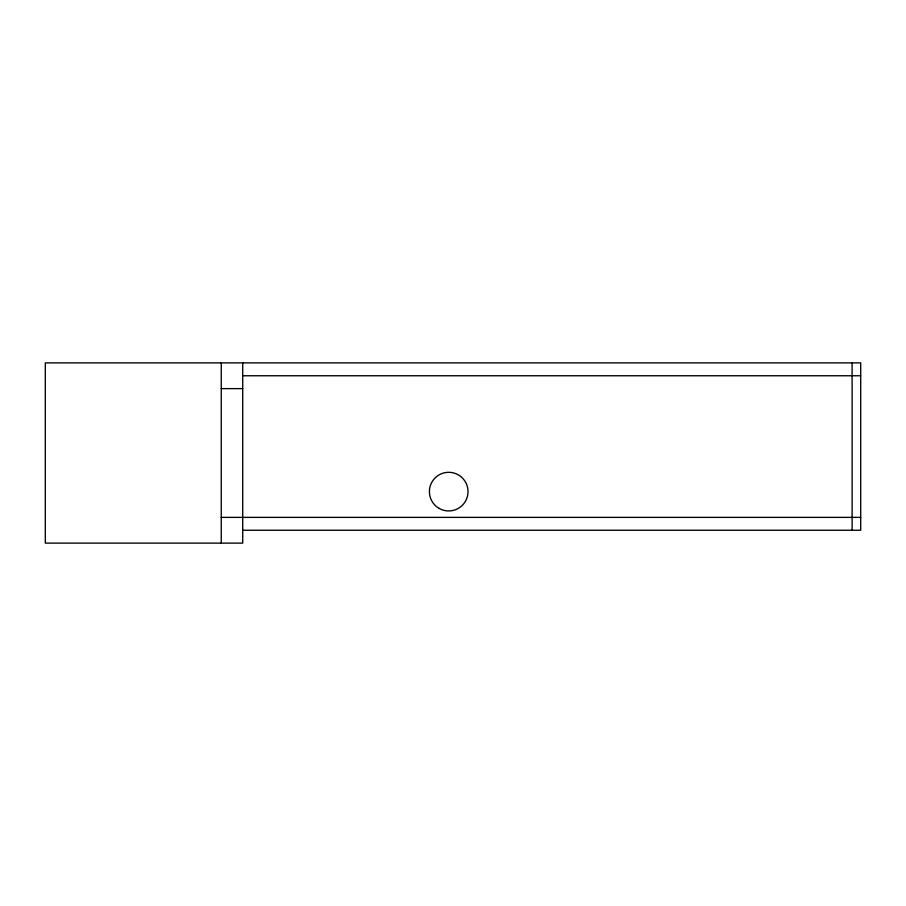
<?xml version="1.0" encoding="UTF-8"?>
<svg xmlns="http://www.w3.org/2000/svg" width="906" height="906" viewBox="0 0 906 906"><rect width="100%" height="100%" fill="white"/><g stroke="black" fill="none" stroke-linecap="round" stroke-linejoin="round"><path stroke-width="1.36" d="M242.717 375.752L860.7 375.752M221.257 388.629L242.717 388.629M221.257 517.371L860.7 517.371M242.717 530.248L860.7 530.248L860.7 362.876L45.3 362.876L45.3 543.124L242.717 543.124L242.717 362.876M852.116 362.876L852.116 530.248M221.257 362.876L221.257 543.124M439.048 508.345A19.309 19.309 0 0 0 468.017 491.63A19.309 19.309 0 0 0 439.048 474.903A19.309 19.309 0 0 0 439.048 508.345"/></g></svg>
